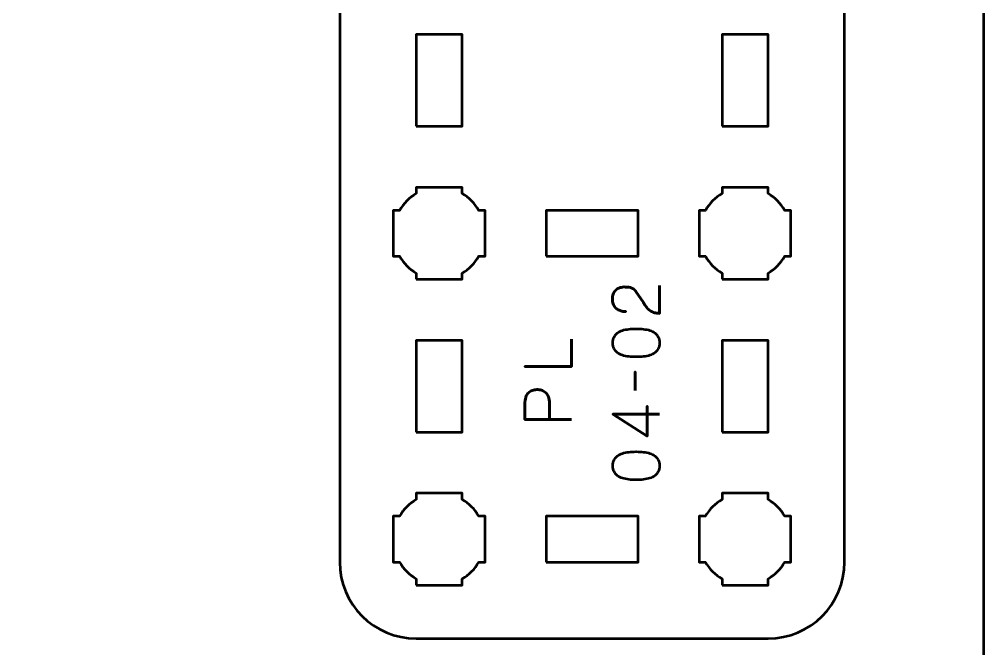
# Model space of a CAD drawing. Header units: centimetres. Extents: x -21 to 0, y -29.7 to 0.
# Drawn here: x -6.3 to 0, y -27.17 to -23.05 of the extents above; entities that cross this region are included whole.
import ezdxf

# ---------------------------------------------------------------- set-up
doc = ezdxf.new("R2010")
doc.units = ezdxf.units.CM
doc.header["$MEASUREMENT"] = 0
doc.layers.add('Layer 1', color=7, linetype='Continuous')

msp = doc.modelspace()

# ---------------------------------------------------------------- linework, layer by layer
at = {"layer": 'Layer 1', "color": 1, "lineweight": 53}
msp.add_open_spline([(-21.00003, -29.19995), (-21.00003, -29.19995), (-21.00003, -2.89992), (-21.00003, -2.89992), (-21.00003, -2.89992), (-21.00003, -2.81709), (-20.93286, -2.74992), (-20.85003, -2.74992), (-20.85003, -2.74992), (-20.7672, -2.74992), (-20.70003, -2.68275), (-20.70003, -2.59992), (-20.70003, -2.59992), (-20.70003, -2.51709), (-20.7672, -2.44992), (-20.85003, -2.44992), (-20.85003, -2.44992), (-20.93286, -2.44992), (-21.00003, -2.38275), (-21.00003, -2.29992), (-21.00003, -2.29992), (-21.00003, -2.21709), (-20.93286, -2.14992), (-20.85003, -2.14992), (-20.85003, -2.14992), (-20.7672, -2.14992), (-20.70003, -2.08275), (-20.70003, -1.99992), (-20.70003, -1.99992), (-20.70003, -1.91709), (-20.7672, -1.84992), (-20.85003, -1.84992), (-20.85003, -1.84992), (-20.93286, -1.84992), (-21.00003, -1.78275), (-21.00003, -1.69992), (-21.00003, -1.69992), (-21.00003, -1.61709), (-20.93286, -1.54992), (-20.85003, -1.54992), (-20.85003, -1.54992), (-20.7672, -1.54992), (-20.70003, -1.48275), (-20.70003, -1.39992), (-20.70003, -1.39992), (-20.70003, -1.31709), (-20.7672, -1.24992), (-20.85003, -1.24992), (-20.85003, -1.24992), (-20.93286, -1.24992), (-21.00003, -1.18275), (-21.00003, -1.09992), (-21.00003, -1.09992), (-21.00003, -1.09992), (-21.00003, -0.49992), (-21.00003, -0.49992), (-21.00003, -0.49992), (-21.00003, -0.22295), (-20.77694, 0.00004), (-20.49994, 0.00004), (-20.49994, 0.00004), (-20.49994, 0.00004), (-0.50008, 0.00004), (-0.50008, 0.00004), (-0.50008, 0.00004), (-0.22294, 0.00004), (0.00002, -0.22295), (0.00002, -0.49992), (0.00002, -0.49992), (0.00002, -0.49992), (0.00002, -29.19995), (0.00002, -29.19995), (0.00002, -29.19995), (0.00002, -29.47695), (-0.22294, -29.70004), (-0.50008, -29.70004), (-0.50008, -29.70004), (-0.50008, -29.70004), (-20.49994, -29.70004), (-20.49994, -29.70004), (-20.49994, -29.70004), (-20.77694, -29.70004), (-21.00003, -29.47695), (-21.00003, -29.19995)], degree=3, knots=[0, 0, 0, 0, 0.047619, 0.047619, 0.047619, 0.047619, 0.0952381, 0.0952381, 0.0952381, 0.0952381, 0.1428571, 0.1428571, 0.1428571, 0.1428571, 0.1904762, 0.1904762, 0.1904762, 0.1904762, 0.2380952, 0.2380952, 0.2380952, 0.2380952, 0.2857143, 0.2857143, 0.2857143, 0.2857143, 0.3333333, 0.3333333, 0.3333333, 0.3333333, 0.3809524, 0.3809524, 0.3809524, 0.3809524, 0.4285714, 0.4285714, 0.4285714, 0.4285714, 0.4761905, 0.4761905, 0.4761905, 0.4761905, 0.5238095, 0.5238095, 0.5238095, 0.5238095, 0.5714286, 0.5714286, 0.5714286, 0.5714286, 0.6190476, 0.6190476, 0.6190476, 0.6190476, 0.6666667, 0.6666667, 0.6666667, 0.6666667, 0.7142857, 0.7142857, 0.7142857, 0.7142857, 0.7619048, 0.7619048, 0.7619048, 0.7619048, 0.8095238, 0.8095238, 0.8095238, 0.8095238, 0.8571429, 0.8571429, 0.8571429, 0.8571429, 0.9047619, 0.9047619, 0.9047619, 0.9047619, 0.952381, 0.952381, 0.952381, 0.952381, 1, 1, 1, 1], dxfattribs=at)
at = {"layer": 'Layer 1', "color": 3, "lineweight": 53}
msp.add_open_spline([(-1.40985, -27.1), (-1.40985, -27.1), (-3.70985, -27.1), (-3.70985, -27.1), (-3.70985, -27.1), (-3.98594, -27.1), (-4.20985, -26.87609), (-4.20985, -26.6), (-4.20985, -26.6), (-4.20985, -26.6), (-4.20985, -20.3), (-4.20985, -20.3), (-4.20985, -20.3), (-4.20985, -20.02391), (-3.98594, -19.8), (-3.70985, -19.8), (-3.70985, -19.8), (-3.70985, -19.8), (-1.40985, -19.8), (-1.40985, -19.8), (-1.40985, -19.8), (-1.13376, -19.8), (-0.90985, -20.02391), (-0.90985, -20.3), (-0.90985, -20.3), (-0.90985, -20.3), (-0.90985, -26.6), (-0.90985, -26.6), (-0.90985, -26.6), (-0.90985, -26.87609), (-1.13376, -27.1), (-1.40985, -27.1)], degree=3, knots=[0, 0, 0, 0, 0.125, 0.125, 0.125, 0.125, 0.25, 0.25, 0.25, 0.25, 0.375, 0.375, 0.375, 0.375, 0.5, 0.5, 0.5, 0.5, 0.625, 0.625, 0.625, 0.625, 0.75, 0.75, 0.75, 0.75, 0.875, 0.875, 0.875, 0.875, 1, 1, 1, 1], dxfattribs=at)
at = {"layer": 'Layer 1', "lineweight": 53}
for points, knots in [([(-3.70985, -23.75), (-3.70985, -23.75), (-3.70985, -23.15), (-3.70985, -23.15), (-3.70985, -23.15), (-3.70985, -23.15), (-3.40985, -23.15), (-3.40985, -23.15), (-3.40985, -23.15), (-3.40985, -23.15), (-3.40985, -23.75), (-3.40985, -23.75), (-3.40985, -23.75), (-3.40985, -23.75), (-3.70985, -23.75), (-3.70985, -23.75)], [0, 0, 0, 0, 0.25, 0.25, 0.25, 0.25, 0.5, 0.5, 0.5, 0.5, 0.75, 0.75, 0.75, 0.75, 1, 1, 1, 1]), ([(-1.70985, -23.75), (-1.70985, -23.75), (-1.70985, -23.15), (-1.70985, -23.15), (-1.70985, -23.15), (-1.70985, -23.15), (-1.40985, -23.15), (-1.40985, -23.15), (-1.40985, -23.15), (-1.40985, -23.15), (-1.40985, -23.75), (-1.40985, -23.75), (-1.40985, -23.75), (-1.40985, -23.75), (-1.70985, -23.75), (-1.70985, -23.75)], [0, 0, 0, 0, 0.25, 0.25, 0.25, 0.25, 0.5, 0.5, 0.5, 0.5, 0.75, 0.75, 0.75, 0.75, 1, 1, 1, 1]), ([(-3.70985, -24.75), (-3.70985, -24.75), (-3.70985, -24.70985), (-3.70985, -24.70985), (-3.70985, -24.70985), (-3.75538, -24.6835), (-3.79335, -24.64553), (-3.8197, -24.6), (-3.8197, -24.6), (-3.8197, -24.6), (-3.85985, -24.6), (-3.85985, -24.6), (-3.85985, -24.6), (-3.85985, -24.6), (-3.85985, -24.45), (-3.85985, -24.45), (-3.85985, -24.45), (-3.85985, -24.45), (-3.85985, -24.3), (-3.85985, -24.3), (-3.85985, -24.3), (-3.85985, -24.3), (-3.8197, -24.3), (-3.8197, -24.3), (-3.8197, -24.3), (-3.79335, -24.25447), (-3.75538, -24.2165), (-3.70985, -24.19015), (-3.70985, -24.19015), (-3.70985, -24.19015), (-3.70985, -24.15), (-3.70985, -24.15), (-3.70985, -24.15), (-3.70985, -24.15), (-3.55985, -24.15), (-3.55985, -24.15), (-3.55985, -24.15), (-3.55985, -24.15), (-3.40985, -24.15), (-3.40985, -24.15), (-3.40985, -24.15), (-3.40985, -24.15), (-3.40985, -24.19015), (-3.40985, -24.19015), (-3.40985, -24.19015), (-3.36432, -24.2165), (-3.32635, -24.25447), (-3.3, -24.3), (-3.3, -24.3), (-3.3, -24.3), (-3.25985, -24.3), (-3.25985, -24.3), (-3.25985, -24.3), (-3.25985, -24.3), (-3.25985, -24.45), (-3.25985, -24.45), (-3.25985, -24.45), (-3.25985, -24.45), (-3.25985, -24.6), (-3.25985, -24.6), (-3.25985, -24.6), (-3.25985, -24.6), (-3.3, -24.6), (-3.3, -24.6), (-3.3, -24.6), (-3.32635, -24.64553), (-3.36432, -24.6835), (-3.40985, -24.70985), (-3.40985, -24.70985), (-3.40985, -24.70985), (-3.40985, -24.75), (-3.40985, -24.75), (-3.40985, -24.75), (-3.40985, -24.75), (-3.55985, -24.75), (-3.55985, -24.75), (-3.55985, -24.75), (-3.55985, -24.75), (-3.70985, -24.75), (-3.70985, -24.75)], [0, 0, 0, 0, 0.05, 0.05, 0.05, 0.05, 0.1, 0.1, 0.1, 0.1, 0.15, 0.15, 0.15, 0.15, 0.2, 0.2, 0.2, 0.2, 0.25, 0.25, 0.25, 0.25, 0.3, 0.3, 0.3, 0.3, 0.35, 0.35, 0.35, 0.35, 0.4, 0.4, 0.4, 0.4, 0.45, 0.45, 0.45, 0.45, 0.5, 0.5, 0.5, 0.5, 0.55, 0.55, 0.55, 0.55, 0.6, 0.6, 0.6, 0.6, 0.65, 0.65, 0.65, 0.65, 0.7, 0.7, 0.7, 0.7, 0.75, 0.75, 0.75, 0.75, 0.8, 0.8, 0.8, 0.8, 0.85, 0.85, 0.85, 0.85, 0.9, 0.9, 0.9, 0.9, 0.95, 0.95, 0.95, 0.95, 1, 1, 1, 1]), ([(-1.70985, -24.75), (-1.70985, -24.75), (-1.70985, -24.70985), (-1.70985, -24.70985), (-1.70985, -24.70985), (-1.75538, -24.6835), (-1.79335, -24.64553), (-1.8197, -24.6), (-1.8197, -24.6), (-1.8197, -24.6), (-1.85985, -24.6), (-1.85985, -24.6), (-1.85985, -24.6), (-1.85985, -24.6), (-1.85985, -24.45), (-1.85985, -24.45), (-1.85985, -24.45), (-1.85985, -24.45), (-1.85985, -24.3), (-1.85985, -24.3), (-1.85985, -24.3), (-1.85985, -24.3), (-1.8197, -24.3), (-1.8197, -24.3), (-1.8197, -24.3), (-1.79335, -24.25447), (-1.75538, -24.2165), (-1.70985, -24.19015), (-1.70985, -24.19015), (-1.70985, -24.19015), (-1.70985, -24.15), (-1.70985, -24.15), (-1.70985, -24.15), (-1.70985, -24.15), (-1.55985, -24.15), (-1.55985, -24.15), (-1.55985, -24.15), (-1.55985, -24.15), (-1.40985, -24.15), (-1.40985, -24.15), (-1.40985, -24.15), (-1.40985, -24.15), (-1.40985, -24.19015), (-1.40985, -24.19015), (-1.40985, -24.19015), (-1.36432, -24.2165), (-1.32635, -24.25447), (-1.3, -24.3), (-1.3, -24.3), (-1.3, -24.3), (-1.25985, -24.3), (-1.25985, -24.3), (-1.25985, -24.3), (-1.25985, -24.3), (-1.25985, -24.45), (-1.25985, -24.45), (-1.25985, -24.45), (-1.25985, -24.45), (-1.25985, -24.6), (-1.25985, -24.6), (-1.25985, -24.6), (-1.25985, -24.6), (-1.3, -24.6), (-1.3, -24.6), (-1.3, -24.6), (-1.32635, -24.64553), (-1.36432, -24.6835), (-1.40985, -24.70985), (-1.40985, -24.70985), (-1.40985, -24.70985), (-1.40985, -24.75), (-1.40985, -24.75), (-1.40985, -24.75), (-1.40985, -24.75), (-1.55985, -24.75), (-1.55985, -24.75), (-1.55985, -24.75), (-1.55985, -24.75), (-1.70985, -24.75), (-1.70985, -24.75)], [0, 0, 0, 0, 0.05, 0.05, 0.05, 0.05, 0.1, 0.1, 0.1, 0.1, 0.15, 0.15, 0.15, 0.15, 0.2, 0.2, 0.2, 0.2, 0.25, 0.25, 0.25, 0.25, 0.3, 0.3, 0.3, 0.3, 0.35, 0.35, 0.35, 0.35, 0.4, 0.4, 0.4, 0.4, 0.45, 0.45, 0.45, 0.45, 0.5, 0.5, 0.5, 0.5, 0.55, 0.55, 0.55, 0.55, 0.6, 0.6, 0.6, 0.6, 0.65, 0.65, 0.65, 0.65, 0.7, 0.7, 0.7, 0.7, 0.75, 0.75, 0.75, 0.75, 0.8, 0.8, 0.8, 0.8, 0.85, 0.85, 0.85, 0.85, 0.9, 0.9, 0.9, 0.9, 0.95, 0.95, 0.95, 0.95, 1, 1, 1, 1]), ([(-2.85985, -24.6), (-2.85985, -24.6), (-2.85985, -24.3), (-2.85985, -24.3), (-2.85985, -24.3), (-2.85985, -24.3), (-2.25985, -24.3), (-2.25985, -24.3), (-2.25985, -24.3), (-2.25985, -24.3), (-2.25985, -24.6), (-2.25985, -24.6), (-2.25985, -24.6), (-2.25985, -24.6), (-2.85985, -24.6), (-2.85985, -24.6)], [0, 0, 0, 0, 0.25, 0.25, 0.25, 0.25, 0.5, 0.5, 0.5, 0.5, 0.75, 0.75, 0.75, 0.75, 1, 1, 1, 1]), ([(-3.70985, -25.75), (-3.70985, -25.75), (-3.70985, -25.15), (-3.70985, -25.15), (-3.70985, -25.15), (-3.70985, -25.15), (-3.40985, -25.15), (-3.40985, -25.15), (-3.40985, -25.15), (-3.40985, -25.15), (-3.40985, -25.75), (-3.40985, -25.75), (-3.40985, -25.75), (-3.40985, -25.75), (-3.70985, -25.75), (-3.70985, -25.75)], [0, 0, 0, 0, 0.25, 0.25, 0.25, 0.25, 0.5, 0.5, 0.5, 0.5, 0.75, 0.75, 0.75, 0.75, 1, 1, 1, 1]), ([(-1.70985, -25.75), (-1.70985, -25.75), (-1.70985, -25.15), (-1.70985, -25.15), (-1.70985, -25.15), (-1.70985, -25.15), (-1.40985, -25.15), (-1.40985, -25.15), (-1.40985, -25.15), (-1.40985, -25.15), (-1.40985, -25.75), (-1.40985, -25.75), (-1.40985, -25.75), (-1.40985, -25.75), (-1.70985, -25.75), (-1.70985, -25.75)], [0, 0, 0, 0, 0.25, 0.25, 0.25, 0.25, 0.5, 0.5, 0.5, 0.5, 0.75, 0.75, 0.75, 0.75, 1, 1, 1, 1]), ([(-3.70985, -26.75), (-3.70985, -26.75), (-3.70985, -26.70985), (-3.70985, -26.70985), (-3.70985, -26.70985), (-3.75538, -26.6835), (-3.79335, -26.64553), (-3.8197, -26.6), (-3.8197, -26.6), (-3.8197, -26.6), (-3.85985, -26.6), (-3.85985, -26.6), (-3.85985, -26.6), (-3.85985, -26.6), (-3.85985, -26.45), (-3.85985, -26.45), (-3.85985, -26.45), (-3.85985, -26.45), (-3.85985, -26.3), (-3.85985, -26.3), (-3.85985, -26.3), (-3.85985, -26.3), (-3.8197, -26.3), (-3.8197, -26.3), (-3.8197, -26.3), (-3.79335, -26.25447), (-3.75538, -26.2165), (-3.70985, -26.19015), (-3.70985, -26.19015), (-3.70985, -26.19015), (-3.70985, -26.15), (-3.70985, -26.15), (-3.70985, -26.15), (-3.70985, -26.15), (-3.55985, -26.15), (-3.55985, -26.15), (-3.55985, -26.15), (-3.55985, -26.15), (-3.40985, -26.15), (-3.40985, -26.15), (-3.40985, -26.15), (-3.40985, -26.15), (-3.40985, -26.19015), (-3.40985, -26.19015), (-3.40985, -26.19015), (-3.36432, -26.2165), (-3.32635, -26.25447), (-3.3, -26.3), (-3.3, -26.3), (-3.3, -26.3), (-3.25985, -26.3), (-3.25985, -26.3), (-3.25985, -26.3), (-3.25985, -26.3), (-3.25985, -26.45), (-3.25985, -26.45), (-3.25985, -26.45), (-3.25985, -26.45), (-3.25985, -26.6), (-3.25985, -26.6), (-3.25985, -26.6), (-3.25985, -26.6), (-3.3, -26.6), (-3.3, -26.6), (-3.3, -26.6), (-3.32635, -26.64553), (-3.36432, -26.6835), (-3.40985, -26.70985), (-3.40985, -26.70985), (-3.40985, -26.70985), (-3.40985, -26.75), (-3.40985, -26.75), (-3.40985, -26.75), (-3.40985, -26.75), (-3.55985, -26.75), (-3.55985, -26.75), (-3.55985, -26.75), (-3.55985, -26.75), (-3.70985, -26.75), (-3.70985, -26.75)], [0, 0, 0, 0, 0.05, 0.05, 0.05, 0.05, 0.1, 0.1, 0.1, 0.1, 0.15, 0.15, 0.15, 0.15, 0.2, 0.2, 0.2, 0.2, 0.25, 0.25, 0.25, 0.25, 0.3, 0.3, 0.3, 0.3, 0.35, 0.35, 0.35, 0.35, 0.4, 0.4, 0.4, 0.4, 0.45, 0.45, 0.45, 0.45, 0.5, 0.5, 0.5, 0.5, 0.55, 0.55, 0.55, 0.55, 0.6, 0.6, 0.6, 0.6, 0.65, 0.65, 0.65, 0.65, 0.7, 0.7, 0.7, 0.7, 0.75, 0.75, 0.75, 0.75, 0.8, 0.8, 0.8, 0.8, 0.85, 0.85, 0.85, 0.85, 0.9, 0.9, 0.9, 0.9, 0.95, 0.95, 0.95, 0.95, 1, 1, 1, 1]), ([(-1.70985, -26.75), (-1.70985, -26.75), (-1.70985, -26.70985), (-1.70985, -26.70985), (-1.70985, -26.70985), (-1.75538, -26.6835), (-1.79335, -26.64553), (-1.8197, -26.6), (-1.8197, -26.6), (-1.8197, -26.6), (-1.85985, -26.6), (-1.85985, -26.6), (-1.85985, -26.6), (-1.85985, -26.6), (-1.85985, -26.45), (-1.85985, -26.45), (-1.85985, -26.45), (-1.85985, -26.45), (-1.85985, -26.3), (-1.85985, -26.3), (-1.85985, -26.3), (-1.85985, -26.3), (-1.8197, -26.3), (-1.8197, -26.3), (-1.8197, -26.3), (-1.79335, -26.25447), (-1.75538, -26.2165), (-1.70985, -26.19015), (-1.70985, -26.19015), (-1.70985, -26.19015), (-1.70985, -26.15), (-1.70985, -26.15), (-1.70985, -26.15), (-1.70985, -26.15), (-1.55985, -26.15), (-1.55985, -26.15), (-1.55985, -26.15), (-1.55985, -26.15), (-1.40985, -26.15), (-1.40985, -26.15), (-1.40985, -26.15), (-1.40985, -26.15), (-1.40985, -26.19015), (-1.40985, -26.19015), (-1.40985, -26.19015), (-1.36432, -26.2165), (-1.32635, -26.25447), (-1.3, -26.3), (-1.3, -26.3), (-1.3, -26.3), (-1.25985, -26.3), (-1.25985, -26.3), (-1.25985, -26.3), (-1.25985, -26.3), (-1.25985, -26.45), (-1.25985, -26.45), (-1.25985, -26.45), (-1.25985, -26.45), (-1.25985, -26.6), (-1.25985, -26.6), (-1.25985, -26.6), (-1.25985, -26.6), (-1.3, -26.6), (-1.3, -26.6), (-1.3, -26.6), (-1.32635, -26.64553), (-1.36432, -26.6835), (-1.40985, -26.70985), (-1.40985, -26.70985), (-1.40985, -26.70985), (-1.40985, -26.75), (-1.40985, -26.75), (-1.40985, -26.75), (-1.40985, -26.75), (-1.55985, -26.75), (-1.55985, -26.75), (-1.55985, -26.75), (-1.55985, -26.75), (-1.70985, -26.75), (-1.70985, -26.75)], [0, 0, 0, 0, 0.05, 0.05, 0.05, 0.05, 0.1, 0.1, 0.1, 0.1, 0.15, 0.15, 0.15, 0.15, 0.2, 0.2, 0.2, 0.2, 0.25, 0.25, 0.25, 0.25, 0.3, 0.3, 0.3, 0.3, 0.35, 0.35, 0.35, 0.35, 0.4, 0.4, 0.4, 0.4, 0.45, 0.45, 0.45, 0.45, 0.5, 0.5, 0.5, 0.5, 0.55, 0.55, 0.55, 0.55, 0.6, 0.6, 0.6, 0.6, 0.65, 0.65, 0.65, 0.65, 0.7, 0.7, 0.7, 0.7, 0.75, 0.75, 0.75, 0.75, 0.8, 0.8, 0.8, 0.8, 0.85, 0.85, 0.85, 0.85, 0.9, 0.9, 0.9, 0.9, 0.95, 0.95, 0.95, 0.95, 1, 1, 1, 1]), ([(-2.85985, -26.6), (-2.85985, -26.6), (-2.85985, -26.3), (-2.85985, -26.3), (-2.85985, -26.3), (-2.85985, -26.3), (-2.25985, -26.3), (-2.25985, -26.3), (-2.25985, -26.3), (-2.25985, -26.3), (-2.25985, -26.6), (-2.25985, -26.6), (-2.25985, -26.6), (-2.25985, -26.6), (-2.85985, -26.6), (-2.85985, -26.6)], [0, 0, 0, 0, 0.25, 0.25, 0.25, 0.25, 0.5, 0.5, 0.5, 0.5, 0.75, 0.75, 0.75, 0.75, 1, 1, 1, 1])]:
    msp.add_open_spline(points, degree=3, knots=knots, dxfattribs=at)
at = {"layer": 'Layer 1', "color": 5, "lineweight": 53}
for points, knots in [([(-2.1196, -24.79194), (-2.1196, -24.79194), (-2.1196, -24.97355), (-2.1196, -24.97355), (-2.1196, -24.97355), (-2.13188, -24.9732), (-2.14274, -24.97165), (-2.15206, -24.96903), (-2.15206, -24.96903), (-2.16137, -24.96635), (-2.16955, -24.96276), (-2.17661, -24.95831), (-2.17661, -24.95831), (-2.18366, -24.95379), (-2.18994, -24.94864), (-2.19545, -24.94279), (-2.19545, -24.94279), (-2.20102, -24.93693), (-2.2061, -24.93065), (-2.2109, -24.92388), (-2.2109, -24.92388), (-2.21563, -24.91711), (-2.22035, -24.91012), (-2.22501, -24.90285), (-2.22501, -24.90285), (-2.22501, -24.90285), (-2.27327, -24.83046), (-2.27327, -24.83046), (-2.27327, -24.83046), (-2.27849, -24.82306), (-2.28413, -24.81727), (-2.29034, -24.81318), (-2.29034, -24.81318), (-2.29648, -24.80902), (-2.30297, -24.80612), (-2.30975, -24.80436), (-2.30975, -24.80436), (-2.31659, -24.80267), (-2.3235, -24.80161), (-2.33063, -24.80126), (-2.33063, -24.80126), (-2.33776, -24.8009), (-2.34488, -24.80076), (-2.35201, -24.80083), (-2.35201, -24.80083), (-2.35786, -24.80083), (-2.36414, -24.80161), (-2.37092, -24.80316), (-2.37092, -24.80316), (-2.37762, -24.80478), (-2.38432, -24.80732), (-2.39095, -24.81092), (-2.39095, -24.81092), (-2.39759, -24.81452), (-2.40365, -24.81932), (-2.40916, -24.82531), (-2.40916, -24.82531), (-2.41459, -24.83131), (-2.41896, -24.83872), (-2.42228, -24.84754), (-2.42228, -24.84754), (-2.4256, -24.85636), (-2.42729, -24.86673), (-2.42736, -24.87872), (-2.42736, -24.87872), (-2.42729, -24.89079), (-2.4256, -24.90144), (-2.42235, -24.91062), (-2.42235, -24.91062), (-2.41911, -24.91979), (-2.41459, -24.92762), (-2.40888, -24.93411), (-2.40888, -24.93411), (-2.40316, -24.9406), (-2.39653, -24.94582), (-2.38912, -24.94991), (-2.38912, -24.94991), (-2.38171, -24.95401), (-2.37381, -24.95697), (-2.36548, -24.95887), (-2.36548, -24.95887), (-2.35716, -24.96078), (-2.34869, -24.9617), (-2.34015, -24.9617), (-2.34015, -24.9617), (-2.34869, -24.9617), (-2.35716, -24.96078), (-2.36548, -24.95887), (-2.36548, -24.95887), (-2.37381, -24.95697), (-2.38171, -24.95401), (-2.38912, -24.94991), (-2.38912, -24.94991), (-2.39653, -24.94582), (-2.40316, -24.9406), (-2.40888, -24.93411), (-2.40888, -24.93411), (-2.41459, -24.92762), (-2.41911, -24.91979), (-2.42235, -24.91062), (-2.42235, -24.91062), (-2.4256, -24.90144), (-2.42729, -24.89079), (-2.42736, -24.87872), (-2.42736, -24.87872), (-2.42729, -24.86673), (-2.4256, -24.85636), (-2.42228, -24.84754), (-2.42228, -24.84754), (-2.41896, -24.83872), (-2.41459, -24.83131), (-2.40916, -24.82531), (-2.40916, -24.82531), (-2.40365, -24.81932), (-2.39759, -24.81452), (-2.39095, -24.81092), (-2.39095, -24.81092), (-2.38432, -24.80732), (-2.37762, -24.80478), (-2.37092, -24.80316), (-2.37092, -24.80316), (-2.36414, -24.80161), (-2.35786, -24.80083), (-2.35201, -24.80083), (-2.35201, -24.80083), (-2.34488, -24.80076), (-2.33776, -24.8009), (-2.33063, -24.80126), (-2.33063, -24.80126), (-2.3235, -24.80161), (-2.31659, -24.80267), (-2.30975, -24.80436), (-2.30975, -24.80436), (-2.30297, -24.80612), (-2.29648, -24.80902), (-2.29034, -24.81318), (-2.29034, -24.81318), (-2.28413, -24.81727), (-2.27849, -24.82306), (-2.27327, -24.83046), (-2.27327, -24.83046), (-2.27327, -24.83046), (-2.22501, -24.90285), (-2.22501, -24.90285), (-2.22501, -24.90285), (-2.22035, -24.91012), (-2.21563, -24.91711), (-2.2109, -24.92388), (-2.2109, -24.92388), (-2.2061, -24.93065), (-2.20102, -24.93693), (-2.19545, -24.94279), (-2.19545, -24.94279), (-2.18994, -24.94864), (-2.18366, -24.95379), (-2.17661, -24.95831), (-2.17661, -24.95831), (-2.16955, -24.96276), (-2.16137, -24.96635), (-2.15206, -24.96903), (-2.15206, -24.96903), (-2.14274, -24.97165), (-2.13188, -24.9732), (-2.1196, -24.97355), (-2.1196, -24.97355), (-2.1196, -24.97355), (-2.1196, -24.79194), (-2.1196, -24.79194)], [0, 0, 0, 0, 0.0238095, 0.0238095, 0.0238095, 0.0238095, 0.047619, 0.047619, 0.047619, 0.047619, 0.0714286, 0.0714286, 0.0714286, 0.0714286, 0.0952381, 0.0952381, 0.0952381, 0.0952381, 0.1190476, 0.1190476, 0.1190476, 0.1190476, 0.1428571, 0.1428571, 0.1428571, 0.1428571, 0.1666667, 0.1666667, 0.1666667, 0.1666667, 0.1904762, 0.1904762, 0.1904762, 0.1904762, 0.2142857, 0.2142857, 0.2142857, 0.2142857, 0.2380952, 0.2380952, 0.2380952, 0.2380952, 0.2619048, 0.2619048, 0.2619048, 0.2619048, 0.2857143, 0.2857143, 0.2857143, 0.2857143, 0.3095238, 0.3095238, 0.3095238, 0.3095238, 0.3333333, 0.3333333, 0.3333333, 0.3333333, 0.3571429, 0.3571429, 0.3571429, 0.3571429, 0.3809524, 0.3809524, 0.3809524, 0.3809524, 0.4047619, 0.4047619, 0.4047619, 0.4047619, 0.4285714, 0.4285714, 0.4285714, 0.4285714, 0.452381, 0.452381, 0.452381, 0.452381, 0.4761905, 0.4761905, 0.4761905, 0.4761905, 0.5, 0.5, 0.5, 0.5, 0.5238095, 0.5238095, 0.5238095, 0.5238095, 0.547619, 0.547619, 0.547619, 0.547619, 0.5714286, 0.5714286, 0.5714286, 0.5714286, 0.5952381, 0.5952381, 0.5952381, 0.5952381, 0.6190476, 0.6190476, 0.6190476, 0.6190476, 0.6428571, 0.6428571, 0.6428571, 0.6428571, 0.6666667, 0.6666667, 0.6666667, 0.6666667, 0.6904762, 0.6904762, 0.6904762, 0.6904762, 0.7142857, 0.7142857, 0.7142857, 0.7142857, 0.7380952, 0.7380952, 0.7380952, 0.7380952, 0.7619048, 0.7619048, 0.7619048, 0.7619048, 0.7857143, 0.7857143, 0.7857143, 0.7857143, 0.8095238, 0.8095238, 0.8095238, 0.8095238, 0.8333333, 0.8333333, 0.8333333, 0.8333333, 0.8571429, 0.8571429, 0.8571429, 0.8571429, 0.8809524, 0.8809524, 0.8809524, 0.8809524, 0.9047619, 0.9047619, 0.9047619, 0.9047619, 0.9285714, 0.9285714, 0.9285714, 0.9285714, 0.952381, 0.952381, 0.952381, 0.952381, 0.9761905, 0.9761905, 0.9761905, 0.9761905, 1, 1, 1, 1]), ([(-2.1196, -25.16616), (-2.11967, -25.15135), (-2.12228, -25.13858), (-2.12736, -25.12792), (-2.12736, -25.12792), (-2.13244, -25.11734), (-2.13971, -25.10852), (-2.14895, -25.10147), (-2.14895, -25.10147), (-2.15826, -25.09448), (-2.16927, -25.08898), (-2.18197, -25.08489), (-2.18197, -25.08489), (-2.19467, -25.08086), (-2.20857, -25.07797), (-2.22381, -25.07635), (-2.22381, -25.07635), (-2.23905, -25.07465), (-2.25507, -25.07381), (-2.272, -25.07388), (-2.272, -25.07388), (-2.28886, -25.07381), (-2.30488, -25.07465), (-2.32005, -25.07635), (-2.32005, -25.07635), (-2.33522, -25.07797), (-2.34919, -25.08086), (-2.36189, -25.08489), (-2.36189, -25.08489), (-2.37452, -25.08898), (-2.38552, -25.09448), (-2.39491, -25.10147), (-2.39491, -25.10147), (-2.40422, -25.10852), (-2.41149, -25.11734), (-2.41657, -25.12792), (-2.41657, -25.12792), (-2.42172, -25.13858), (-2.42433, -25.15135), (-2.4244, -25.16616), (-2.4244, -25.16616), (-2.42433, -25.18098), (-2.42172, -25.19375), (-2.41657, -25.20441), (-2.41657, -25.20441), (-2.41149, -25.21499), (-2.40422, -25.22381), (-2.39491, -25.23086), (-2.39491, -25.23086), (-2.38552, -25.23785), (-2.37452, -25.24335), (-2.36189, -25.24744), (-2.36189, -25.24744), (-2.34919, -25.25147), (-2.33522, -25.25436), (-2.32005, -25.25598), (-2.32005, -25.25598), (-2.30488, -25.25767), (-2.28886, -25.25852), (-2.272, -25.25845), (-2.272, -25.25845), (-2.25507, -25.25852), (-2.23905, -25.25767), (-2.22381, -25.25598), (-2.22381, -25.25598), (-2.20857, -25.25436), (-2.19467, -25.25147), (-2.18197, -25.24744), (-2.18197, -25.24744), (-2.16927, -25.24335), (-2.15826, -25.23785), (-2.14895, -25.23086), (-2.14895, -25.23086), (-2.13971, -25.22381), (-2.13244, -25.21499), (-2.12736, -25.20441), (-2.12736, -25.20441), (-2.12228, -25.19375), (-2.11967, -25.18098), (-2.1196, -25.16616)], [0, 0, 0, 0, 0.05, 0.05, 0.05, 0.05, 0.1, 0.1, 0.1, 0.1, 0.15, 0.15, 0.15, 0.15, 0.2, 0.2, 0.2, 0.2, 0.25, 0.25, 0.25, 0.25, 0.3, 0.3, 0.3, 0.3, 0.35, 0.35, 0.35, 0.35, 0.4, 0.4, 0.4, 0.4, 0.45, 0.45, 0.45, 0.45, 0.5, 0.5, 0.5, 0.5, 0.55, 0.55, 0.55, 0.55, 0.6, 0.6, 0.6, 0.6, 0.65, 0.65, 0.65, 0.65, 0.7, 0.7, 0.7, 0.7, 0.75, 0.75, 0.75, 0.75, 0.8, 0.8, 0.8, 0.8, 0.85, 0.85, 0.85, 0.85, 0.9, 0.9, 0.9, 0.9, 0.95, 0.95, 0.95, 0.95, 1, 1, 1, 1]), ([(-2.1196, -25.16616), (-2.11967, -25.15135), (-2.12228, -25.13858), (-2.12736, -25.12792), (-2.12736, -25.12792), (-2.13244, -25.11734), (-2.13971, -25.10852), (-2.14895, -25.10147), (-2.14895, -25.10147), (-2.15826, -25.09448), (-2.16927, -25.08898), (-2.18197, -25.08489), (-2.18197, -25.08489), (-2.19467, -25.08086), (-2.20857, -25.07797), (-2.22381, -25.07635), (-2.22381, -25.07635), (-2.23905, -25.07465), (-2.25507, -25.07381), (-2.272, -25.07388), (-2.272, -25.07388), (-2.28886, -25.07381), (-2.30488, -25.07465), (-2.32005, -25.07635), (-2.32005, -25.07635), (-2.33522, -25.07797), (-2.34919, -25.08086), (-2.36189, -25.08489), (-2.36189, -25.08489), (-2.37452, -25.08898), (-2.38552, -25.09448), (-2.39491, -25.10147), (-2.39491, -25.10147), (-2.40422, -25.10852), (-2.41149, -25.11734), (-2.41657, -25.12792), (-2.41657, -25.12792), (-2.42172, -25.13858), (-2.42433, -25.15135), (-2.4244, -25.16616), (-2.4244, -25.16616), (-2.42433, -25.18098), (-2.42172, -25.19375), (-2.41657, -25.20441), (-2.41657, -25.20441), (-2.41149, -25.21499), (-2.40422, -25.22381), (-2.39491, -25.23086), (-2.39491, -25.23086), (-2.38552, -25.23785), (-2.37452, -25.24335), (-2.36189, -25.24744), (-2.36189, -25.24744), (-2.34919, -25.25147), (-2.33522, -25.25436), (-2.32005, -25.25598), (-2.32005, -25.25598), (-2.30488, -25.25767), (-2.28886, -25.25852), (-2.272, -25.25845), (-2.272, -25.25845), (-2.25507, -25.25852), (-2.23905, -25.25767), (-2.22381, -25.25598), (-2.22381, -25.25598), (-2.20857, -25.25436), (-2.19467, -25.25147), (-2.18197, -25.24744), (-2.18197, -25.24744), (-2.16927, -25.24335), (-2.15826, -25.23785), (-2.14895, -25.23086), (-2.14895, -25.23086), (-2.13971, -25.22381), (-2.13244, -25.21499), (-2.12736, -25.20441), (-2.12736, -25.20441), (-2.12228, -25.19375), (-2.11967, -25.18098), (-2.1196, -25.16616)], [0, 0, 0, 0, 0.05, 0.05, 0.05, 0.05, 0.1, 0.1, 0.1, 0.1, 0.15, 0.15, 0.15, 0.15, 0.2, 0.2, 0.2, 0.2, 0.25, 0.25, 0.25, 0.25, 0.3, 0.3, 0.3, 0.3, 0.35, 0.35, 0.35, 0.35, 0.4, 0.4, 0.4, 0.4, 0.45, 0.45, 0.45, 0.45, 0.5, 0.5, 0.5, 0.5, 0.55, 0.55, 0.55, 0.55, 0.6, 0.6, 0.6, 0.6, 0.65, 0.65, 0.65, 0.65, 0.7, 0.7, 0.7, 0.7, 0.75, 0.75, 0.75, 0.75, 0.8, 0.8, 0.8, 0.8, 0.85, 0.85, 0.85, 0.85, 0.9, 0.9, 0.9, 0.9, 0.95, 0.95, 0.95, 0.95, 1, 1, 1, 1]), ([(-2.69491, -25.14309), (-2.69491, -25.14309), (-2.69491, -25.32131), (-2.69491, -25.32131), (-2.69491, -25.32131), (-2.69491, -25.32131), (-3.00013, -25.32131), (-3.00013, -25.32131), (-3.00013, -25.32131), (-3.00013, -25.32131), (-2.69491, -25.32131), (-2.69491, -25.32131), (-2.69491, -25.32131), (-2.69491, -25.32131), (-2.69491, -25.14309), (-2.69491, -25.14309)], [0, 0, 0, 0, 0.25, 0.25, 0.25, 0.25, 0.5, 0.5, 0.5, 0.5, 0.75, 0.75, 0.75, 0.75, 1, 1, 1, 1]), ([(-2.2792, -25.47858), (-2.2792, -25.47858), (-2.2792, -25.35539), (-2.2792, -25.35539), (-2.2792, -25.35539), (-2.2792, -25.35539), (-2.2792, -25.47858), (-2.2792, -25.47858)], [0, 0, 0, 0, 0.5, 0.5, 0.5, 0.5, 1, 1, 1, 1]), ([(-2.69491, -25.66759), (-2.69491, -25.66759), (-3.00013, -25.66759), (-3.00013, -25.66759), (-3.00013, -25.66759), (-3.00013, -25.66759), (-3.00013, -25.57022), (-3.00013, -25.57022), (-3.00013, -25.57022), (-3.00006, -25.55075), (-2.99787, -25.53474), (-2.99364, -25.52211), (-2.99364, -25.52211), (-2.98948, -25.50955), (-2.98369, -25.49967), (-2.97635, -25.49254), (-2.97635, -25.49254), (-2.96909, -25.48542), (-2.96076, -25.48034), (-2.95138, -25.47723), (-2.95138, -25.47723), (-2.94199, -25.4742), (-2.93219, -25.47244), (-2.92181, -25.47201), (-2.92181, -25.47201), (-2.91144, -25.47152), (-2.90128, -25.47272), (-2.89141, -25.47554), (-2.89141, -25.47554), (-2.88153, -25.47843), (-2.87257, -25.4833), (-2.86452, -25.49029), (-2.86452, -25.49029), (-2.85648, -25.4972), (-2.85006, -25.50658), (-2.84533, -25.51837), (-2.84533, -25.51837), (-2.84054, -25.53015), (-2.83814, -25.54475), (-2.838, -25.56218), (-2.838, -25.56218), (-2.838, -25.56218), (-2.838, -25.66759), (-2.838, -25.66759), (-2.838, -25.66759), (-2.838, -25.66759), (-2.838, -25.56218), (-2.838, -25.56218), (-2.838, -25.56218), (-2.83814, -25.54511), (-2.84054, -25.53064), (-2.84533, -25.51893), (-2.84533, -25.51893), (-2.85006, -25.50715), (-2.85648, -25.49776), (-2.86452, -25.49071), (-2.86452, -25.49071), (-2.87257, -25.48372), (-2.88153, -25.47871), (-2.89141, -25.47575), (-2.89141, -25.47575), (-2.90128, -25.47279), (-2.91144, -25.47152), (-2.92181, -25.47201), (-2.92181, -25.47201), (-2.93219, -25.47244), (-2.94199, -25.4742), (-2.95138, -25.47737), (-2.95138, -25.47737), (-2.96076, -25.48048), (-2.96909, -25.4857), (-2.97635, -25.49283), (-2.97635, -25.49283), (-2.98369, -25.50002), (-2.98948, -25.5099), (-2.99364, -25.52246), (-2.99364, -25.52246), (-2.99787, -25.53509), (-3.00006, -25.55096), (-3.00013, -25.57022), (-3.00013, -25.57022), (-3.00013, -25.57022), (-3.00013, -25.66759), (-3.00013, -25.66759), (-3.00013, -25.66759), (-3.00013, -25.66759), (-2.69491, -25.66759), (-2.69491, -25.66759)], [0, 0, 0, 0, 0.0454545, 0.0454545, 0.0454545, 0.0454545, 0.0909091, 0.0909091, 0.0909091, 0.0909091, 0.1363636, 0.1363636, 0.1363636, 0.1363636, 0.1818182, 0.1818182, 0.1818182, 0.1818182, 0.2272727, 0.2272727, 0.2272727, 0.2272727, 0.2727273, 0.2727273, 0.2727273, 0.2727273, 0.3181818, 0.3181818, 0.3181818, 0.3181818, 0.3636364, 0.3636364, 0.3636364, 0.3636364, 0.4090909, 0.4090909, 0.4090909, 0.4090909, 0.4545455, 0.4545455, 0.4545455, 0.4545455, 0.5, 0.5, 0.5, 0.5, 0.5454545, 0.5454545, 0.5454545, 0.5454545, 0.5909091, 0.5909091, 0.5909091, 0.5909091, 0.6363636, 0.6363636, 0.6363636, 0.6363636, 0.6818182, 0.6818182, 0.6818182, 0.6818182, 0.7272727, 0.7272727, 0.7272727, 0.7272727, 0.7727273, 0.7727273, 0.7727273, 0.7727273, 0.8181818, 0.8181818, 0.8181818, 0.8181818, 0.8636364, 0.8636364, 0.8636364, 0.8636364, 0.9090909, 0.9090909, 0.9090909, 0.9090909, 0.9545455, 0.9545455, 0.9545455, 0.9545455, 1, 1, 1, 1]), ([(-2.1196, -25.63352), (-2.1196, -25.63352), (-2.42482, -25.63352), (-2.42482, -25.63352), (-2.42482, -25.63352), (-2.42482, -25.63352), (-2.20088, -25.77745), (-2.20088, -25.77745), (-2.20088, -25.77745), (-2.20088, -25.77745), (-2.20088, -25.57933), (-2.20088, -25.57933), (-2.20088, -25.57933), (-2.20088, -25.57933), (-2.20088, -25.77745), (-2.20088, -25.77745), (-2.20088, -25.77745), (-2.20088, -25.77745), (-2.42482, -25.63352), (-2.42482, -25.63352), (-2.42482, -25.63352), (-2.42482, -25.63352), (-2.1196, -25.63352), (-2.1196, -25.63352)], [0, 0, 0, 0, 0.1666667, 0.1666667, 0.1666667, 0.1666667, 0.3333333, 0.3333333, 0.3333333, 0.3333333, 0.5, 0.5, 0.5, 0.5, 0.6666667, 0.6666667, 0.6666667, 0.6666667, 0.8333333, 0.8333333, 0.8333333, 0.8333333, 1, 1, 1, 1]), ([(-2.1196, -25.97006), (-2.11967, -25.95525), (-2.12228, -25.94248), (-2.12736, -25.93182), (-2.12736, -25.93182), (-2.13244, -25.92124), (-2.13971, -25.91242), (-2.14895, -25.90537), (-2.14895, -25.90537), (-2.15826, -25.89838), (-2.16927, -25.89288), (-2.18197, -25.88879), (-2.18197, -25.88879), (-2.19467, -25.88476), (-2.20857, -25.88187), (-2.22381, -25.88025), (-2.22381, -25.88025), (-2.23905, -25.87855), (-2.25507, -25.87771), (-2.272, -25.87778), (-2.272, -25.87778), (-2.28886, -25.87771), (-2.30488, -25.87855), (-2.32005, -25.88025), (-2.32005, -25.88025), (-2.33522, -25.88187), (-2.34919, -25.88476), (-2.36189, -25.88879), (-2.36189, -25.88879), (-2.37452, -25.89288), (-2.38552, -25.89838), (-2.39491, -25.90537), (-2.39491, -25.90537), (-2.40422, -25.91242), (-2.41149, -25.92124), (-2.41657, -25.93182), (-2.41657, -25.93182), (-2.42172, -25.94248), (-2.42433, -25.95525), (-2.4244, -25.97006), (-2.4244, -25.97006), (-2.42433, -25.98488), (-2.42172, -25.99765), (-2.41657, -26.00831), (-2.41657, -26.00831), (-2.41149, -26.01889), (-2.40422, -26.02771), (-2.39491, -26.03476), (-2.39491, -26.03476), (-2.38552, -26.04175), (-2.37452, -26.04725), (-2.36189, -26.05134), (-2.36189, -26.05134), (-2.34919, -26.05537), (-2.33522, -26.05826), (-2.32005, -26.05988), (-2.32005, -26.05988), (-2.30488, -26.06157), (-2.28886, -26.06242), (-2.272, -26.06235), (-2.272, -26.06235), (-2.25507, -26.06242), (-2.23905, -26.06157), (-2.22381, -26.05988), (-2.22381, -26.05988), (-2.20857, -26.05826), (-2.19467, -26.05537), (-2.18197, -26.05134), (-2.18197, -26.05134), (-2.16927, -26.04725), (-2.15826, -26.04175), (-2.14895, -26.03476), (-2.14895, -26.03476), (-2.13971, -26.02771), (-2.13244, -26.01889), (-2.12736, -26.00831), (-2.12736, -26.00831), (-2.12228, -25.99765), (-2.11967, -25.98488), (-2.1196, -25.97006)], [0, 0, 0, 0, 0.05, 0.05, 0.05, 0.05, 0.1, 0.1, 0.1, 0.1, 0.15, 0.15, 0.15, 0.15, 0.2, 0.2, 0.2, 0.2, 0.25, 0.25, 0.25, 0.25, 0.3, 0.3, 0.3, 0.3, 0.35, 0.35, 0.35, 0.35, 0.4, 0.4, 0.4, 0.4, 0.45, 0.45, 0.45, 0.45, 0.5, 0.5, 0.5, 0.5, 0.55, 0.55, 0.55, 0.55, 0.6, 0.6, 0.6, 0.6, 0.65, 0.65, 0.65, 0.65, 0.7, 0.7, 0.7, 0.7, 0.75, 0.75, 0.75, 0.75, 0.8, 0.8, 0.8, 0.8, 0.85, 0.85, 0.85, 0.85, 0.9, 0.9, 0.9, 0.9, 0.95, 0.95, 0.95, 0.95, 1, 1, 1, 1]), ([(-2.1196, -25.97006), (-2.11967, -25.95525), (-2.12228, -25.94248), (-2.12736, -25.93182), (-2.12736, -25.93182), (-2.13244, -25.92124), (-2.13971, -25.91242), (-2.14895, -25.90537), (-2.14895, -25.90537), (-2.15826, -25.89838), (-2.16927, -25.89288), (-2.18197, -25.88879), (-2.18197, -25.88879), (-2.19467, -25.88476), (-2.20857, -25.88187), (-2.22381, -25.88025), (-2.22381, -25.88025), (-2.23905, -25.87855), (-2.25507, -25.87771), (-2.272, -25.87778), (-2.272, -25.87778), (-2.28886, -25.87771), (-2.30488, -25.87855), (-2.32005, -25.88025), (-2.32005, -25.88025), (-2.33522, -25.88187), (-2.34919, -25.88476), (-2.36189, -25.88879), (-2.36189, -25.88879), (-2.37452, -25.89288), (-2.38552, -25.89838), (-2.39491, -25.90537), (-2.39491, -25.90537), (-2.40422, -25.91242), (-2.41149, -25.92124), (-2.41657, -25.93182), (-2.41657, -25.93182), (-2.42172, -25.94248), (-2.42433, -25.95525), (-2.4244, -25.97006), (-2.4244, -25.97006), (-2.42433, -25.98488), (-2.42172, -25.99765), (-2.41657, -26.00831), (-2.41657, -26.00831), (-2.41149, -26.01889), (-2.40422, -26.02771), (-2.39491, -26.03476), (-2.39491, -26.03476), (-2.38552, -26.04175), (-2.37452, -26.04725), (-2.36189, -26.05134), (-2.36189, -26.05134), (-2.34919, -26.05537), (-2.33522, -26.05826), (-2.32005, -26.05988), (-2.32005, -26.05988), (-2.30488, -26.06157), (-2.28886, -26.06242), (-2.272, -26.06235), (-2.272, -26.06235), (-2.25507, -26.06242), (-2.23905, -26.06157), (-2.22381, -26.05988), (-2.22381, -26.05988), (-2.20857, -26.05826), (-2.19467, -26.05537), (-2.18197, -26.05134), (-2.18197, -26.05134), (-2.16927, -26.04725), (-2.15826, -26.04175), (-2.14895, -26.03476), (-2.14895, -26.03476), (-2.13971, -26.02771), (-2.13244, -26.01889), (-2.12736, -26.00831), (-2.12736, -26.00831), (-2.12228, -25.99765), (-2.11967, -25.98488), (-2.1196, -25.97006)], [0, 0, 0, 0, 0.05, 0.05, 0.05, 0.05, 0.1, 0.1, 0.1, 0.1, 0.15, 0.15, 0.15, 0.15, 0.2, 0.2, 0.2, 0.2, 0.25, 0.25, 0.25, 0.25, 0.3, 0.3, 0.3, 0.3, 0.35, 0.35, 0.35, 0.35, 0.4, 0.4, 0.4, 0.4, 0.45, 0.45, 0.45, 0.45, 0.5, 0.5, 0.5, 0.5, 0.55, 0.55, 0.55, 0.55, 0.6, 0.6, 0.6, 0.6, 0.65, 0.65, 0.65, 0.65, 0.7, 0.7, 0.7, 0.7, 0.75, 0.75, 0.75, 0.75, 0.8, 0.8, 0.8, 0.8, 0.85, 0.85, 0.85, 0.85, 0.9, 0.9, 0.9, 0.9, 0.95, 0.95, 0.95, 0.95, 1, 1, 1, 1])]:
    msp.add_open_spline(points, degree=3, knots=knots, dxfattribs=at)

doc.saveas('drawing.dxf')
